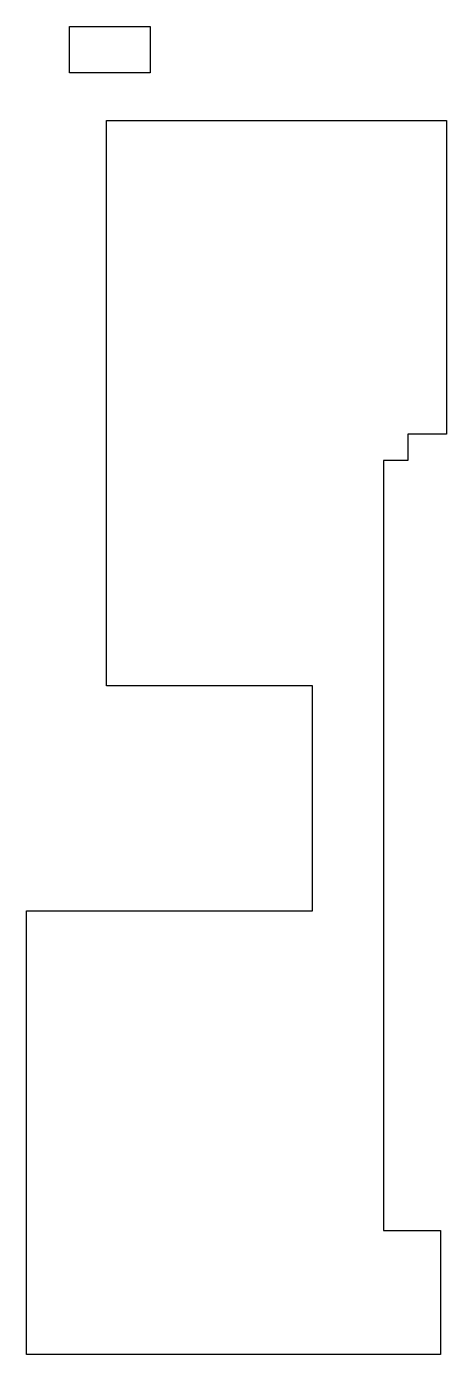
# Model space of a CAD drawing. Extents: x 0.7 to 18.7, y -58.4 to -1.6.
import ezdxf

# ---------------------------------------------------------------- set-up
doc = ezdxf.new("R2010")
doc.units = 0
doc.layers.add('BLACK', color=7, linetype='CONTINUOUS')

msp = doc.modelspace()

# ---------------------------------------------------------------- linework, layer by layer
at = {"layer": 'BLACK', "linetype": 'CONTINUOUS'}
for p, q in [((2.536, -3.54), (2.536, -1.562)), ((2.536, -1.562), (5.982, -1.562)), ((5.982, -1.562), (5.982, -3.54)), ((5.982, -3.54), (2.536, -3.54)), ((4.113, -29.773), (4.113, -5.576)), ((4.113, -5.576), (18.657, -5.576)), ((18.657, -5.576), (18.657, -19)), ((18.657, -19), (17, -19)), ((17, -19), (17, -20.13)), ((17, -20.13), (15.959, -20.13)), ((15.959, -20.13), (15.959, -53.087)), ((12.923, -29.773), (4.113, -29.773)), ((12.923, -39.408), (12.923, -29.773)), ((0.7, -58.385), (0.7, -39.408)), ((0.7, -39.408), (12.923, -39.408)), ((15.959, -53.087), (18.398, -53.087)), ((18.398, -53.087), (18.398, -58.385)), ((18.398, -58.385), (0.7, -58.385))]:
    msp.add_line(p, q, dxfattribs=at)

doc.saveas('drawing.dxf')
